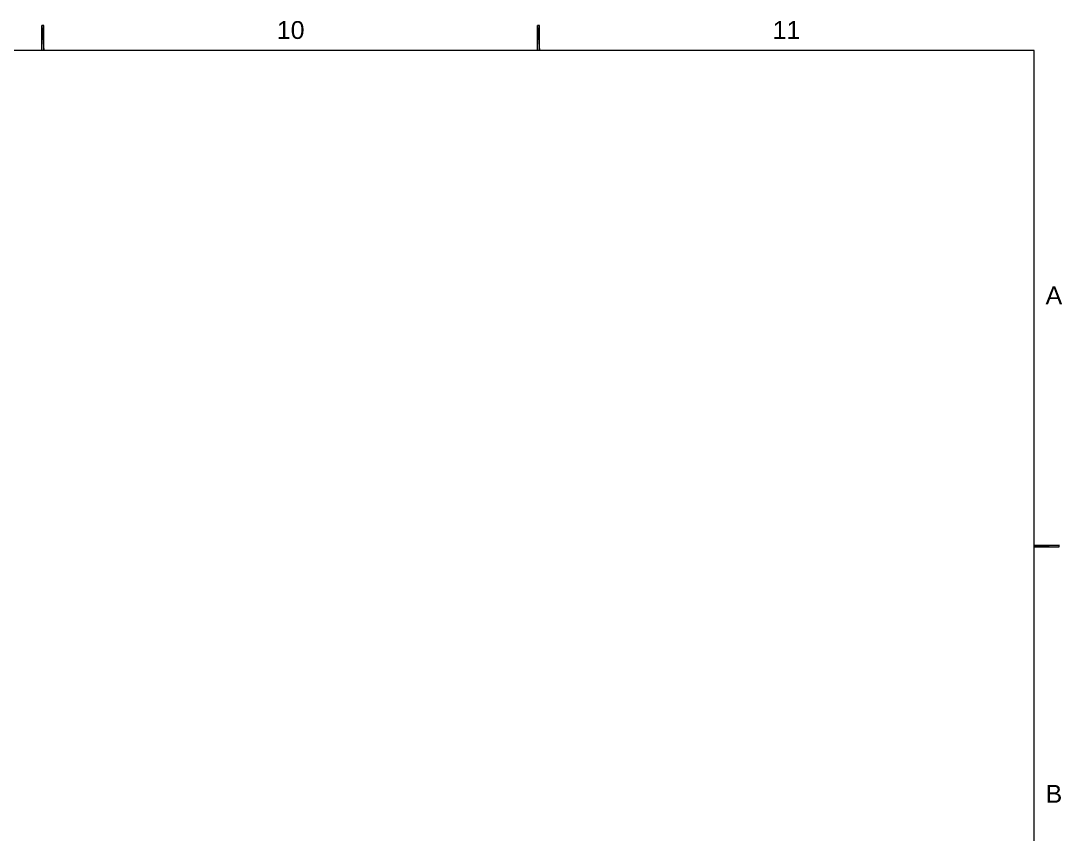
# Model space of a CAD drawing. Header units: centimetres. Extents: x -2268 to 4168, y -1681 to 1458.
# Drawn here: x 2313.3 to 2417.8, y 151 to 232.7 of the extents above; entities that cross this region are included whole.
import ezdxf

# ---------------------------------------------------------------- set-up
doc = ezdxf.new("R2010")
doc.units = ezdxf.units.CM
for name, color, linetype in [('PDF72_Geometry', 7, 'Continuous'), ('PDF72_Solid Fills', 7, 'Continuous'), ('PDF72_Text', 7, 'Continuous')]:
    doc.layers.add(name, color=color, linetype=linetype)
doc.styles.add('PDF Arial', font='Arial.ttf')

msp = doc.modelspace()

# ---------------------------------------------------------------- linework, layer by layer
at = {"layer": 'PDF72_Geometry', "lineweight": 0}
for points in [[(2315.6056, 232.2112), (2315.4266, 232.2112), (2315.6056, 229.7152)], [(2315.4266, 232.2112), (2315.6056, 229.7152), (2315.4266, 229.7152)], [(2365.3565, 232.2112), (2365.1774, 232.2112), (2365.3565, 229.7152)], [(2365.1774, 232.2112), (2365.3565, 229.7152), (2365.1774, 229.7152)], [(2417.5085, 179.8696), (2417.5085, 180.0486), (2415.0231, 179.8696)], [(2417.5085, 180.0486), (2415.0231, 179.8696), (2415.0231, 180.0486)]]:
    msp.add_lwpolyline(points, close=True, dxfattribs=at)
at = {"layer": 'PDF72_Geometry', "lineweight": 9}
msp.add_lwpolyline([(1861.7606, -169.1236), (2415.0231, -169.1236), (2415.0231, 229.7153), (1861.7606, 229.7153)], close=True, dxfattribs=at)
at = {"layer": 'PDF72_Solid Fills', "transparency": 33554559}
for points in [[(2315.4266, 232.2111), (2315.6056, 229.7152), (2315.6056, 232.2111)], [(2315.4266, 229.7152), (2315.6056, 229.7152), (2315.4266, 232.2111)], [(2365.1775, 232.2111), (2365.3562, 229.7152), (2365.3562, 232.2111)], [(2365.1775, 229.7152), (2365.3562, 229.7152), (2365.1775, 232.2111)], [(2415.023, 180.0486), (2415.023, 179.8695), (2417.5084, 180.0486)], [(2415.023, 179.8695), (2417.5084, 179.8695), (2417.5084, 180.0486)]]:
    msp.add_solid(points, dxfattribs=at)

# ---------------------------------------------------------------- texts
at = {"layer": 'PDF72_Text', "attachment_point": 7, "style": 'PDF Arial'}
for s, insert, char_height in [('10', (2338.9998, 230.8537), 1.79119), ('11', (2388.7603, 230.8842), 1.79119), ('A', (2416.1628, 204.2349), 1.7912), ('B', (2416.1628, 154.1891), 1.7912)]:
    msp.add_mtext(s, dxfattribs=dict(at, insert=insert, char_height=char_height))

doc.saveas('drawing.dxf')
